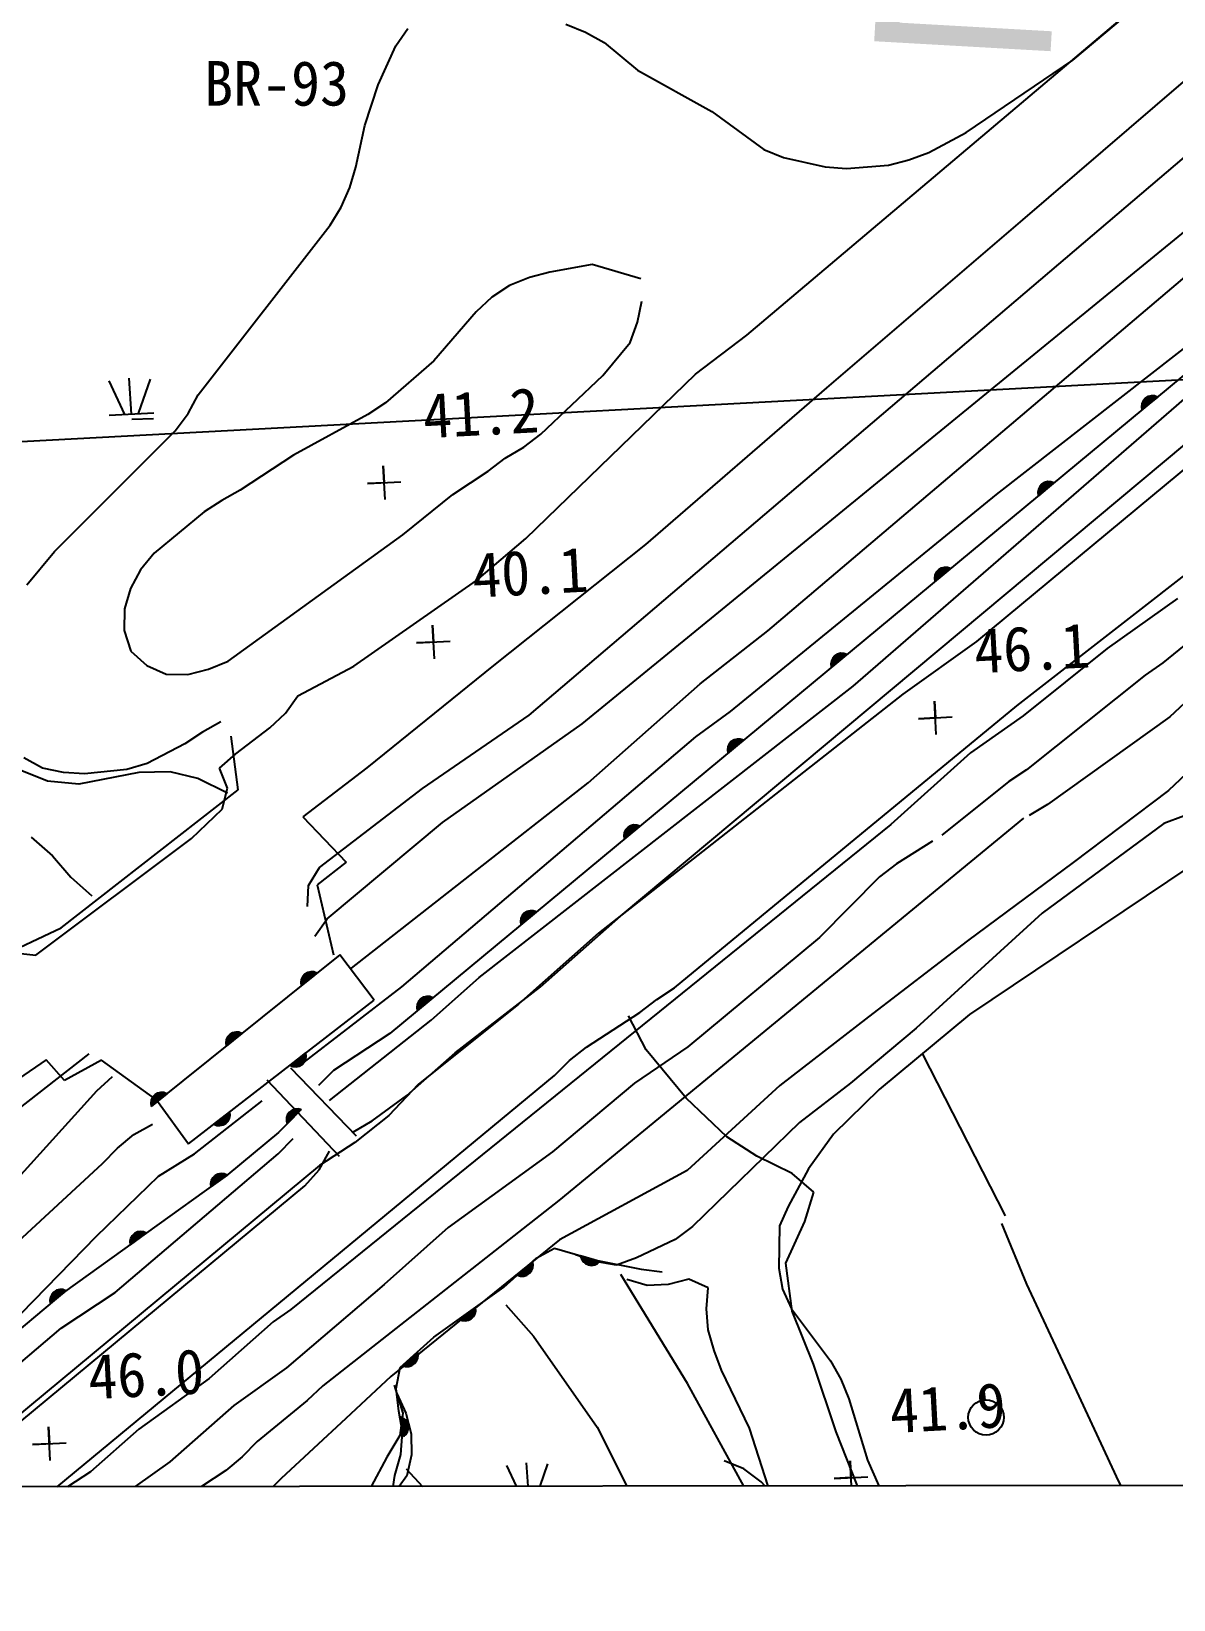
# Model space of a CAD drawing. Header units: millimetres. Extents: x 3302 to 4098, y 1103 to 1810.
# Drawn here: x 3460.1 to 3511.1, y 1391.3 to 1461.3 of the extents above; entities that cross this region are included whole.
import ezdxf
from ezdxf.xclip import XClip

# ---------------------------------------------------------------- set-up
doc = ezdxf.new("R2010")
doc.units = ezdxf.units.MM
doc.header["$LTSCALE"] = 10
doc.header["$MEASUREMENT"] = 0
doc.header["$XCLIPFRAME"] = 2
doc.layers.add('TX-PAPR', color=2, linetype='Continuous', plot=False)
doc.layers.add('TZ-BASE', color=253, linetype='Continuous')
doc.styles.add('GHS', font='GulimChe.ttf')
doc.styles.add('GUL', font='GulimChe.ttf')

# ---------------------------------------------------------------- blocks, each defined once
blk = doc.blocks.new('JD-FHF78DGH')
at = {"layer": 'TZ-BASE'}
for p, q in [((699.468, 4.959), (0.03, -32.211)), ((96.514, -40.496, 40.993), (146.007, 1.662, 40.993)), ((106.225, -23.532, 41.993), (134.748, 0.567, 41.993)), ((120.772, -11.252, 39.993), (124.424, -8.183, 39.993)), ((98.161, -9.651, 39.993), (99.031, -10.01, 39.993)), ((90.567, -10.619, 39.993), (91.112, -9.845, 39.993)), ((99.031, -10.01, 39.993), (99.869, -10.462, 39.993)), ((99.869, -10.462, 39.993), (101.351, -11.708, 39.993)), ((127.736, -10.461, 40.937), (118.523, -18.385, 40.937)), ((89.786, -12.359, 39.993), (90.567, -10.619, 39.993)), ((142.213, -11.644, 45.993), (90.295, -54.701, 45.993)), ((101.351, -11.708, 39.993), (104.67, -13.549, 39.993)), ((116.021, -14.491, 39.993), (120.772, -11.252, 39.993)), ((147.159, -11.728, 40.993), (116.484, -37.2, 40.993)), ((89.192, -14.165, 39.993), (89.786, -12.359, 39.993)), ((104.67, -13.549, 39.993), (106.99, -15.247, 39.993)), ((88.785, -16.037, 39.993), (89.192, -14.165, 39.993)), ((98.888, -40.88, 41.993), (131.525, -14.189, 41.993)), ((107.161, -36.73, 42.993), (133.43, -14.44, 42.993)), ((114.346, -15.371, 39.993), (116.021, -14.491, 39.993)), ((106.99, -15.247, 39.993), (107.861, -15.607, 39.993)), ((113.464, -15.701, 39.993), (114.346, -15.371, 39.993)), ((88.519, -16.941, 39.993), (88.785, -16.037, 39.993)), ((107.861, -15.607, 39.993), (109.733, -16.014, 39.993)), ((109.733, -16.014, 39.993), (110.671, -16.092, 39.993)), ((110.671, -16.092, 39.993), (112.552, -15.936, 39.993)), ((112.552, -15.936, 39.993), (113.464, -15.701, 39.993)), ((88.129, -17.811, 39.993), (88.519, -16.941, 39.993)), ((87.646, -18.617, 39.993), (88.129, -17.811, 39.993)), ((81.757, -26.189, 39.993), (87.646, -18.617, 39.993)), ((118.523, -18.385, 40.937), (109.786, -25.878, 40.937)), ((110.971, -39.205, 44.993), (134.739, -18.564, 44.993)), ((96.53, -20.958, 40.993), (95.647, -21.319, 40.993)), ((97.442, -20.723, 40.993), (96.53, -20.958, 40.993)), ((99.327, -20.379, 40.993), (97.442, -20.723, 40.993)), ((101.508, -21.01, 40.993), (99.327, -20.379, 40.993)), ((117.377, -30.64, 43.993), (130.227, -20.617, 43.993)), ((95.647, -21.319, 40.993), (94.856, -21.838, 40.993)), ((94.856, -21.838, 40.993), (94.156, -22.484, 40.993)), ((101.35, -22.949, 40.993), (101.553, -22.013, 40.993)), ((94.156, -22.484, 40.993), (92.272, -24.675, 40.993)), ((101.022, -23.852, 40.993), (101.35, -22.949, 40.993)), ((103.941, -25.278, 41.993), (106.225, -23.532, 41.993)), ((99.807, -25.334, 40.993), (101.022, -23.852, 40.993)), ((100.591, -49.457, 45.993), (130.665, -24.319, 45.993)), ((92.272, -24.675, 40.993), (90.111, -26.549, 40.993)), ((77.771, -25.564, 40.771), (78.462, -27.068, 40.771)), ((78.778, -27.051, 40.771), (78.67, -25.449, 40.771)), ((79.094, -27.034, 40.771), (79.623, -25.489, 40.771)), ((96.365, -32.603, 41.993), (103.941, -25.278, 41.993)), ((97.039, -27.949, 40.993), (99.807, -25.334, 40.993)), ((109.786, -25.878, 40.937), (101.715, -32.881, 40.937)), ((81.305, -27.027, 39.993), (81.757, -26.189, 39.993)), ((90.111, -26.549, 40.993), (89.32, -27.068, 40.993)), ((123.853, -26.596, 45.993), (124.151, -26.624, 45.993)), ((123.889, -26.503, 45.993), (123.856, -26.861, 45.993)), ((124.55, -26.293, 45.993), (123.857, -26.867, 45.993)), ((123.879, -26.523, 45.993), (124.233, -26.556, 45.993)), ((123.92, -26.451, 45.993), (124.314, -26.488, 45.993)), ((123.976, -26.383, 45.993), (123.937, -26.801, 45.993)), ((123.977, -26.381, 45.993), (124.396, -26.42, 45.993)), ((124.057, -26.316, 45.993), (124.018, -26.734, 45.993)), ((124.06, -26.314, 45.993), (124.478, -26.353, 45.993)), ((124.136, -26.274, 45.993), (124.1, -26.666, 45.993)), ((124.214, -26.249, 45.993), (124.182, -26.598, 45.993)), ((124.203, -26.252, 45.993), (124.529, -26.282, 45.993)), ((124.291, -26.238, 45.993), (124.263, -26.531, 45.993)), ((124.366, -26.239, 45.993), (124.345, -26.463, 45.993)), ((124.44, -26.251, 45.993), (124.426, -26.395, 45.993)), ((124.513, -26.275, 45.993), (124.508, -26.327, 45.993)), ((77.785, -27.104, 40.771), (79.771, -26.998, 40.771)), ((78.79, -27.277, 40.771), (79.761, -27.248, 40.771)), ((80.728, -27.8, 39.993), (81.305, -27.027, 39.993)), ((89.32, -27.068, 40.993), (86.001, -28.89, 40.993)), ((123.836, -26.745, 45.993), (123.988, -26.759, 45.993)), ((123.839, -26.67, 45.993), (124.069, -26.691, 45.993)), ((123.846, -26.821, 45.993), (123.906, -26.827, 45.993)), ((75.346, -33.189, 39.993), (80.728, -27.8, 39.993)), ((96.277, -28.531, 40.993), (97.039, -27.949, 40.993)), ((95.455, -29.018, 40.993), (96.277, -28.531, 40.993)), ((86.001, -28.89, 40.993), (83.627, -30.447, 40.993)), ((90.091, -30.866, 41.188), (90.011, -29.368, 41.188)), ((90.011, -29.368, 41.188), (90.051, -30.117, 41.188)), ((94.694, -29.6, 40.993), (95.455, -29.018, 40.993)), ((89.302, -30.157, 41.188), (90.8, -30.077, 41.188)), ((93.111, -30.638, 40.993), (94.694, -29.6, 40.993)), ((119.596, -30.079, 45.993), (119.563, -30.428, 45.993)), ((119.585, -30.082, 45.993), (119.911, -30.112, 45.993)), ((119.672, -30.068, 45.993), (119.645, -30.361, 45.993)), ((119.747, -30.069, 45.993), (119.726, -30.293, 45.993)), ((119.821, -30.081, 45.993), (119.808, -30.225, 45.993)), ((83.627, -30.447, 40.993), (82.805, -30.903, 40.993)), ((90.051, -30.117, 41.188), (89.302, -30.157, 41.188)), ((90.889, -32.448, 40.993), (93.111, -30.638, 40.993)), ((105.504, -40.334, 43.993), (117.377, -30.64, 43.993)), ((119.218, -30.575, 45.993), (119.369, -30.589, 45.993)), ((119.221, -30.5, 45.993), (119.451, -30.521, 45.993)), ((119.227, -30.651, 45.993), (119.288, -30.657, 45.993)), ((119.235, -30.426, 45.993), (119.533, -30.454, 45.993)), ((119.271, -30.333, 45.993), (119.237, -30.692, 45.993)), ((119.932, -30.123, 45.993), (119.239, -30.697, 45.993)), ((119.261, -30.353, 45.993), (119.614, -30.386, 45.993)), ((119.301, -30.281, 45.993), (119.696, -30.318, 45.993)), ((119.357, -30.213, 45.993), (119.318, -30.632, 45.993)), ((119.358, -30.211, 45.993), (119.778, -30.251, 45.993)), ((119.439, -30.146, 45.993), (119.4, -30.564, 45.993)), ((119.442, -30.144, 45.993), (119.859, -30.183, 45.993)), ((119.518, -30.104, 45.993), (119.481, -30.496, 45.993)), ((119.895, -30.105, 45.993), (119.89, -30.158, 45.993)), ((82.013, -31.422, 40.993), (79.791, -33.264, 40.993)), ((82.805, -30.903, 40.993), (82.013, -31.422, 40.993)), ((118.283, -40.079, 45.993), (128.848, -31.834, 45.993)), ((83.091, -38.078, 40.993), (90.889, -32.448, 40.993)), ((94.173, -34.476, 41.993), (96.365, -32.603, 41.993)), ((101.715, -32.881, 40.937), (94.924, -38.277, 40.937)), ((74.1, -34.671, 39.993), (75.346, -33.189, 39.993)), ((79.791, -33.264, 40.993), (79.183, -34.005, 40.993)), ((130.765, -33.276, 44.993), (124.797, -38.154, 44.993)), ((79.183, -34.005, 40.993), (78.731, -34.843, 40.993)), ((114.616, -34.256, 45.993), (114.914, -34.284, 45.993)), ((114.652, -34.163, 45.993), (114.619, -34.522, 45.993)), ((115.313, -33.953, 45.993), (114.62, -34.527, 45.993)), ((114.643, -34.183, 45.993), (114.996, -34.216, 45.993)), ((114.683, -34.111, 45.993), (115.077, -34.148, 45.993)), ((114.739, -34.043, 45.993), (114.7, -34.462, 45.993)), ((114.74, -34.042, 45.993), (115.159, -34.081, 45.993)), ((114.82, -33.976, 45.993), (114.781, -34.394, 45.993)), ((114.823, -33.974, 45.993), (115.241, -34.013, 45.993)), ((114.9, -33.934, 45.993), (114.863, -34.326, 45.993)), ((114.977, -33.909, 45.993), (114.945, -34.259, 45.993)), ((114.966, -33.912, 45.993), (115.292, -33.942, 45.993)), ((115.054, -33.898, 45.993), (115.026, -34.191, 45.993)), ((115.129, -33.899, 45.993), (115.108, -34.123, 45.993)), ((115.203, -33.911, 45.993), (115.19, -34.055, 45.993)), ((115.276, -33.935, 45.993), (115.271, -33.988, 45.993)), ((78.731, -34.843, 40.993), (78.465, -35.746, 40.993)), ((88.692, -38.298, 41.993), (94.173, -34.476, 41.993)), ((114.599, -34.405, 45.993), (114.751, -34.419, 45.993)), ((114.602, -34.33, 45.993), (114.833, -34.351, 45.993)), ((114.609, -34.481, 45.993), (114.669, -34.487, 45.993)), ((125.44, -35.284, 45.993), (122.302, -37.517, 45.993)), ((78.465, -35.746, 40.993), (78.449, -36.716, 40.993)), ((78.449, -36.716, 40.993), (78.747, -37.63, 40.993)), ((92.288, -37.979, 40.045), (92.209, -36.482, 40.045)), ((92.209, -36.482, 40.045), (92.248, -37.23, 40.045)), ((104.147, -39.09, 42.993), (107.161, -36.73, 42.993)), ((78.747, -37.63, 40.993), (79.456, -38.268, 40.993)), ((91.499, -37.27, 40.045), (92.997, -37.191, 40.045)), ((92.248, -37.23, 40.045), (91.499, -37.27, 40.045)), ((110.695, -37.783, 45.993), (110.002, -38.357, 45.993)), ((110.281, -37.764, 45.993), (110.245, -38.156, 45.993)), ((110.359, -37.739, 45.993), (110.326, -38.089, 45.993)), ((110.348, -37.742, 45.993), (110.674, -37.772, 45.993)), ((110.435, -37.728, 45.993), (110.408, -38.021, 45.993)), ((110.51, -37.729, 45.993), (110.489, -37.953, 45.993)), ((110.585, -37.741, 45.993), (110.571, -37.886, 45.993)), ((110.658, -37.765, 45.993), (110.653, -37.818, 45.993)), ((116.484, -37.2, 40.993), (113.188, -39.555, 40.993)), ((122.302, -37.517, 45.993), (118.557, -40.522, 45.993)), ((128.568, -37.309, 43.993), (125.1, -40.57, 43.993)), ((79.456, -38.268, 40.993), (80.326, -38.658, 40.993)), ((81.296, -38.674, 40.993), (82.208, -38.439, 40.993)), ((82.208, -38.439, 40.993), (83.091, -38.078, 40.993)), ((86.196, -39.634, 41.993), (88.692, -38.298, 41.993)), ((94.924, -38.277, 40.937), (89.273, -42.848, 40.937)), ((109.981, -38.235, 45.993), (110.132, -38.249, 45.993)), ((109.984, -38.16, 45.993), (110.214, -38.182, 45.993)), ((109.99, -38.311, 45.993), (110.051, -38.317, 45.993)), ((109.998, -38.086, 45.993), (110.296, -38.114, 45.993)), ((110.034, -37.993, 45.993), (110, -38.352, 45.993)), ((110.024, -38.013, 45.993), (110.377, -38.046, 45.993)), ((110.064, -37.942, 45.993), (110.459, -37.978, 45.993)), ((110.12, -37.873, 45.993), (110.081, -38.292, 45.993)), ((110.122, -37.872, 45.993), (110.541, -37.911, 45.993)), ((110.202, -37.806, 45.993), (110.163, -38.224, 45.993)), ((110.205, -37.804, 45.993), (110.622, -37.843, 45.993)), ((124.797, -38.154, 44.993), (124.005, -38.704, 44.993)), ((80.326, -38.658, 40.993), (81.296, -38.674, 40.993)), ((99.156, -43.515, 42.993), (104.147, -39.09, 42.993)), ((124.005, -38.704, 44.993), (118.704, -42.936, 44.993)), ((85.651, -40.407, 41.993), (86.196, -39.634, 41.993)), ((94.282, -52.2, 44.993), (110.971, -39.205, 44.993)), ((113.188, -39.555, 40.993), (99.607, -50.223, 40.993)), ((114.682, -41.362, 46.071), (114.602, -39.864, 46.071)), ((114.602, -39.864, 46.071), (114.642, -40.613, 46.071)), ((129.404, -39.734, 43.003), (125.045, -43.857, 43.003)), ((84.951, -41.053, 41.993), (85.651, -40.407, 41.993)), ((91.763, -43.766, 40.993), (96.514, -40.496, 40.993)), ((103.01, -52.66, 45.993), (118.283, -40.079, 45.993)), ((103.95, -41.466, 43.993), (105.504, -40.334, 43.993)), ((113.893, -40.653, 46.071), (115.391, -40.573, 46.071)), ((118.557, -40.522, 45.993), (116.212, -42.174, 45.993)), ((125.1, -40.57, 43.993), (119.649, -44.486, 43.993)), ((81.942, -41.253, 39.993), (81.15, -41.772, 39.993)), ((82.764, -40.797, 39.993), (81.942, -41.253, 39.993)), ((83.429, -42.217, 41.993), (84.951, -41.053, 41.993)), ((92.645, -45.284, 41.993), (98.888, -40.88, 41.993)), ((114.642, -40.613, 46.071), (113.893, -40.653, 46.071)), ((81.15, -41.772, 39.993), (79.476, -42.652, 39.993)), ((83.539, -43.832, 39.997), (83.224, -41.433, 39.997)), ((90.831, -52.612, 43.993), (103.95, -41.466, 43.993)), ((105.365, -41.99, 45.993), (105.596, -42.012, 45.993)), ((105.379, -41.916, 45.993), (105.677, -41.944, 45.993)), ((105.415, -41.823, 45.993), (105.382, -42.182, 45.993)), ((106.076, -41.613, 45.993), (105.384, -42.188, 45.993)), ((105.406, -41.843, 45.993), (105.759, -41.876, 45.993)), ((105.446, -41.772, 45.993), (105.841, -41.809, 45.993)), ((105.502, -41.703, 45.993), (105.463, -42.122, 45.993)), ((105.503, -41.702, 45.993), (105.922, -41.741, 45.993)), ((105.583, -41.636, 45.993), (105.544, -42.054, 45.993)), ((105.587, -41.634, 45.993), (106.004, -41.673, 45.993)), ((105.663, -41.594, 45.993), (105.626, -41.986, 45.993)), ((105.74, -41.57, 45.993), (105.708, -41.919, 45.993)), ((105.729, -41.572, 45.993), (106.055, -41.603, 45.993)), ((105.817, -41.558, 45.993), (105.789, -41.851, 45.993)), ((105.892, -41.559, 45.993), (105.871, -41.783, 45.993)), ((105.966, -41.571, 45.993), (105.953, -41.716, 45.993)), ((106.039, -41.596, 45.993), (106.034, -41.648, 45.993)), ((75.022, -43.435, 39.993), (72.719, -42.513, 39.993)), ((74.807, -42.855, 39.993), (73.97, -42.402, 39.993)), ((79.476, -42.652, 39.993), (78.564, -42.918, 39.993)), ((82.698, -42.862, 41.993), (83.429, -42.217, 41.993)), ((105.363, -42.065, 45.993), (105.514, -42.079, 45.993)), ((105.372, -42.141, 45.993), (105.432, -42.147, 45.993)), ((116.212, -42.174, 45.993), (112.652, -45.37, 45.993)), ((75.743, -43.058, 39.993), (74.807, -42.855, 39.993)), ((76.682, -43.106, 39.993), (75.743, -43.058, 39.993)), ((79.106, -43.049, 39.993), (76.423, -43.568, 39.993)), ((78.564, -42.918, 39.993), (76.682, -43.106, 39.993)), ((80.507, -43.017, 39.993), (79.106, -43.049, 39.993)), ((81.742, -43.313, 39.993), (80.507, -43.017, 39.993)), ((83.057, -43.981, 39.993), (81.742, -43.313, 39.993)), ((83.059, -43.745, 41.993), (82.698, -42.862, 41.993)), ((89.273, -42.848, 40.937), (86.419, -45.023, 40.937)), ((118.704, -42.936, 44.993), (117.913, -43.455, 44.993)), ((76.423, -43.568, 39.993), (75.022, -43.435, 39.993)), ((75.645, -49.979, 39.997), (83.539, -43.832, 39.997)), ((82.824, -44.681, 41.993), (83.059, -43.745, 41.993)), ((87.163, -47.29, 40.993), (91.763, -43.766, 40.993)), ((88.591, -51.791, 42.993), (99.156, -43.515, 42.993)), ((117.913, -43.455, 44.993), (114.929, -45.847, 44.993)), ((125.045, -43.857, 43.003), (120.795, -47.073, 43.003)), ((81.455, -46.004, 41.993), (82.824, -44.681, 41.993)), ((119.649, -44.486, 43.993), (118.827, -44.973, 43.993)), ((112.652, -45.37, 45.993), (85.892, -67.026, 45.993)), ((86.419, -45.023, 40.937), (88.357, -47.059, 40.937)), ((87.5, -49.581, 41.993), (92.645, -45.284, 41.993)), ((118.574, -45.094, 43.993), (97.841, -62.154, 43.993)), ((101.458, -45.443, 45.993), (100.765, -46.018, 45.993)), ((100.965, -45.466, 45.993), (100.926, -45.884, 45.993)), ((100.968, -45.464, 45.993), (101.385, -45.503, 45.993)), ((101.044, -45.425, 45.993), (101.008, -45.817, 45.993)), ((101.122, -45.4, 45.993), (101.089, -45.749, 45.993)), ((101.111, -45.402, 45.993), (101.437, -45.433, 45.993)), ((101.198, -45.388, 45.993), (101.171, -45.681, 45.993)), ((101.273, -45.389, 45.993), (101.253, -45.613, 45.993)), ((101.348, -45.401, 45.993), (101.334, -45.546, 45.993)), ((101.421, -45.426, 45.993), (101.416, -45.478, 45.993)), ((124.833, -45.325, 42.001), (119.411, -49.335, 42.001)), ((125.715, -44.995, 42.001), (124.833, -45.325, 42.001)), ((74.305, -45.945, 39.993), (75.248, -46.776, 39.993)), ((74.51, -51.21, 41.993), (81.455, -46.004, 41.993)), ((100.744, -45.895, 45.993), (100.896, -45.91, 45.993)), ((100.747, -45.82, 45.993), (100.977, -45.842, 45.993)), ((100.753, -45.972, 45.993), (100.814, -45.977, 45.993)), ((100.761, -45.746, 45.993), (101.059, -45.774, 45.993)), ((100.797, -45.653, 45.993), (100.763, -46.012, 45.993)), ((100.787, -45.673, 45.993), (101.14, -45.706, 45.993)), ((100.827, -45.602, 45.993), (101.222, -45.639, 45.993)), ((100.883, -45.533, 45.993), (100.844, -45.952, 45.993)), ((100.885, -45.532, 45.993), (101.304, -45.571, 45.993)), ((114.518, -46.122, 44.993), (112.904, -47.128, 44.993)), ((75.248, -46.776, 39.993), (76.066, -47.729, 39.993)), ((86.68, -48.096, 40.993), (87.163, -47.29, 40.993)), ((88.357, -47.059, 40.937), (87.056, -48.071, 40.937)), ((112.904, -47.128, 44.993), (112.143, -47.71, 44.993)), ((120.795, -47.073, 43.003), (116.071, -50.563, 43.003)), ((125.99, -47.254, 44.993), (116.172, -53.852, 44.993)), ((76.066, -47.729, 39.993), (77.009, -48.559, 39.993)), ((86.633, -49.034, 40.993), (86.68, -48.096, 40.993)), ((87.056, -48.071, 40.937), (87.787, -51.183, 40.937)), ((112.143, -47.71, 44.993), (109.467, -50.42, 44.993)), ((86.955, -50.355, 41.993), (87.5, -49.581, 41.993)), ((96.128, -49.65, 45.993), (96.359, -49.672, 45.993)), ((96.142, -49.576, 45.993), (96.44, -49.604, 45.993)), ((96.178, -49.483, 45.993), (96.145, -49.842, 45.993)), ((96.839, -49.273, 45.993), (96.147, -49.848, 45.993)), ((96.169, -49.504, 45.993), (96.522, -49.537, 45.993)), ((96.209, -49.432, 45.993), (96.604, -49.469, 45.993)), ((96.265, -49.363, 45.993), (96.226, -49.782, 45.993)), ((96.266, -49.362, 45.993), (96.685, -49.401, 45.993)), ((96.346, -49.296, 45.993), (96.307, -49.714, 45.993)), ((96.35, -49.294, 45.993), (96.767, -49.333, 45.993)), ((96.426, -49.255, 45.993), (96.389, -49.647, 45.993)), ((96.503, -49.23, 45.993), (96.471, -49.579, 45.993)), ((96.492, -49.232, 45.993), (96.818, -49.263, 45.993)), ((96.58, -49.219, 45.993), (96.552, -49.511, 45.993)), ((96.655, -49.219, 45.993), (96.634, -49.444, 45.993)), ((96.729, -49.232, 45.993), (96.716, -49.376, 45.993)), ((96.802, -49.256, 45.993), (96.797, -49.308, 45.993)), ((97.031, -52.622, 45.993), (100.591, -49.457, 45.993)), ((119.411, -49.335, 42.001), (113.782, -54.47, 42.001)), ((72.701, -51.365, 39.997), (75.645, -49.979, 39.997)), ((99.607, -50.223, 40.993), (96.047, -53.388, 40.993)), ((96.126, -49.726, 45.993), (96.277, -49.74, 45.993)), ((96.135, -49.802, 45.993), (96.195, -49.807, 45.993)), ((109.467, -50.42, 44.993), (103.592, -55.3, 44.993)), ((116.071, -50.563, 43.003), (111.662, -53.964, 43.003)), ((73.573, -51.1, 41.993), (74.51, -51.21, 41.993)), ((88.068, -51.188, 47.136), (79.943, -57.72, 47.136)), ((89.6, -53.217, 47.136), (88.068, -51.188, 47.136)), ((86.331, -52.446, 47.136), (86.482, -52.463, 47.136)), ((86.335, -52.371, 47.136), (86.565, -52.396, 47.136)), ((86.387, -52.205, 47.136), (86.348, -52.563, 47.136)), ((87.051, -52.005, 47.136), (86.35, -52.569, 47.136)), ((86.35, -52.298, 47.136), (86.647, -52.33, 47.136)), ((86.377, -52.225, 47.136), (86.73, -52.263, 47.136)), ((86.418, -52.154, 47.136), (86.813, -52.197, 47.136)), ((86.476, -52.086, 47.136), (86.43, -52.505, 47.136)), ((86.477, -52.085, 47.136), (86.895, -52.131, 47.136)), ((86.558, -52.021, 47.136), (86.513, -52.438, 47.136)), ((86.561, -52.019, 47.136), (86.978, -52.064, 47.136)), ((86.638, -51.98, 47.136), (86.596, -52.372, 47.136)), ((86.716, -51.957, 47.136), (86.678, -52.305, 47.136)), ((86.705, -51.959, 47.136), (87.03, -51.994, 47.136)), ((86.793, -51.946, 47.136), (86.761, -52.239, 47.136)), ((86.868, -51.948, 47.136), (86.844, -52.172, 47.136)), ((86.942, -51.962, 47.136), (86.926, -52.106, 47.136)), ((87.015, -51.987, 47.136), (87.009, -52.039, 47.136)), ((92.152, -54.106, 44.993), (94.282, -52.2, 44.993)), ((86.294, -56.136, 43.993), (90.831, -52.612, 43.993)), ((86.339, -52.523, 47.136), (86.399, -52.529, 47.136)), ((92.221, -53.103, 45.993), (91.528, -53.678, 45.993)), ((91.646, -53.193, 45.993), (91.607, -53.612, 45.993)), ((91.648, -53.192, 45.993), (92.067, -53.231, 45.993)), ((91.728, -53.127, 45.993), (91.689, -53.545, 45.993)), ((91.731, -53.125, 45.993), (92.148, -53.164, 45.993)), ((91.807, -53.085, 45.993), (91.771, -53.477, 45.993)), ((91.885, -53.06, 45.993), (91.852, -53.409, 45.993)), ((91.874, -53.063, 45.993), (92.2, -53.093, 45.993)), ((91.961, -53.049, 45.993), (91.934, -53.341, 45.993)), ((92.037, -53.049, 45.993), (92.016, -53.274, 45.993)), ((92.111, -53.062, 45.993), (92.097, -53.206, 45.993)), ((92.184, -53.086, 45.993), (92.179, -53.138, 45.993)), ((93.224, -55.564, 45.993), (97.031, -52.622, 45.993)), ((101.458, -53.761, 45.993), (102.219, -53.179, 45.993)), ((102.219, -53.179, 45.993), (103.01, -52.66, 45.993)), ((81.32, -59.622, 47.136), (89.6, -53.217, 47.136)), ((91.507, -53.556, 45.993), (91.659, -53.57, 45.993)), ((91.51, -53.481, 45.993), (91.74, -53.502, 45.993)), ((91.516, -53.632, 45.993), (91.577, -53.637, 45.993)), ((91.524, -53.407, 45.993), (91.822, -53.434, 45.993)), ((91.56, -53.314, 45.993), (91.526, -53.672, 45.993)), ((91.55, -53.334, 45.993), (91.904, -53.367, 45.993)), ((96.047, -53.388, 40.993), (91.572, -56.976, 40.993)), ((91.59, -53.262, 45.993), (91.985, -53.299, 45.993)), ((99.083, -55.318, 45.993), (101.458, -53.761, 45.993)), ((116.172, -53.852, 44.993), (112.14, -57.197, 44.993)), ((87.615, -57.693, 44.993), (92.152, -54.106, 44.993)), ((101.743, -55.426, 43.77), (100.954, -53.909, 43.77)), ((111.662, -53.964, 43.003), (107.696, -57.029, 43.003)), ((113.782, -54.47, 42.001), (110.86, -56.925, 42.001)), ((82.982, -55.139, 47.136), (83.133, -55.156, 47.136)), ((82.985, -55.064, 47.136), (83.216, -55.089, 47.136)), ((82.99, -55.215, 47.136), (83.05, -55.222, 47.136)), ((83.038, -54.898, 47.136), (82.999, -55.256, 47.136)), ((83.702, -54.698, 47.136), (83.001, -55.262, 47.136)), ((83.001, -54.99, 47.136), (83.298, -55.023, 47.136)), ((83.028, -54.918, 47.136), (83.381, -54.956, 47.136)), ((83.069, -54.847, 47.136), (83.464, -54.89, 47.136)), ((83.126, -54.779, 47.136), (83.081, -55.197, 47.136)), ((83.128, -54.778, 47.136), (83.546, -54.823, 47.136)), ((83.209, -54.713, 47.136), (83.164, -55.131, 47.136)), ((83.212, -54.711, 47.136), (83.629, -54.757, 47.136)), ((83.289, -54.673, 47.136), (83.246, -55.064, 47.136)), ((83.367, -54.649, 47.136), (83.329, -54.998, 47.136)), ((83.356, -54.652, 47.136), (83.681, -54.687, 47.136)), ((83.443, -54.639, 47.136), (83.412, -54.931, 47.136)), ((83.519, -54.641, 47.136), (83.494, -54.865, 47.136)), ((83.593, -54.654, 47.136), (83.577, -54.798, 47.136)), ((83.665, -54.68, 47.136), (83.66, -54.732, 47.136)), ((90.295, -54.701, 45.993), (87.794, -56.349, 45.993)), ((70.573, -60.526, 40.989), (76.888, -55.609, 40.989)), ((74.964, -55.883, 42.236), (72.556, -57.533, 42.236)), ((75.794, -56.805, 42.236), (74.964, -55.883, 42.236)), ((77.437, -55.893, 42.236), (75.794, -56.805, 42.236)), ((79.85, -57.625, 42.236), (77.437, -55.893, 42.236)), ((85.845, -56.122, 47.136), (86.557, -55.571, 47.136)), ((86.421, -56.053, 47.136), (86.003, -55.999, 47.136)), ((86.027, -56.182, 47.136), (86.056, -55.959, 47.136)), ((86.48, -55.985, 47.136), (86.087, -55.935, 47.136)), ((86.102, -56.186, 47.136), (86.14, -55.894, 47.136)), ((86.523, -55.915, 47.136), (86.171, -55.87, 47.136)), ((86.179, -56.177, 47.136), (86.223, -55.829, 47.136)), ((86.552, -55.843, 47.136), (86.255, -55.805, 47.136)), ((86.257, -56.155, 47.136), (86.307, -55.764, 47.136)), ((86.338, -56.116, 47.136), (86.391, -55.699, 47.136)), ((86.568, -55.769, 47.136), (86.339, -55.74, 47.136)), ((86.422, -56.052, 47.136), (86.475, -55.634, 47.136)), ((86.573, -55.694, 47.136), (86.422, -55.675, 47.136)), ((86.567, -55.618, 47.136), (86.506, -55.61, 47.136)), ((86.512, -55.934, 47.136), (86.558, -55.577, 47.136)), ((91.063, -57.469, 45.993), (93.224, -55.564, 45.993)), ((97.653, -56.578, 45.993), (98.322, -55.9, 45.993)), ((98.322, -55.9, 45.993), (99.083, -55.318, 45.993)), ((103.592, -55.3, 44.993), (101.217, -56.92, 44.993)), ((103.522, -57.585, 43.77), (101.743, -55.426, 43.77)), ((117.775, -62.834, 44.381), (114.074, -55.593, 44.381)), ((74.314, -75.88, 45.993), (97.653, -56.578, 45.993)), ((77.226, -57.267, 42.001), (77.926, -56.622, 42.001)), ((86.19, -56.175, 47.136), (85.865, -56.133, 47.136)), ((85.881, -56.141, 47.136), (85.888, -56.089, 47.136)), ((88.809, -59.278, 46.118), (85.885, -56.255, 46.118)), ((86.335, -56.117, 47.136), (85.919, -56.064, 47.136)), ((85.953, -56.167, 47.136), (85.972, -56.024, 47.136)), ((87.794, -56.349, 45.993), (87.125, -57.027, 45.993)), ((72.728, -62.233, 42.001), (77.226, -57.267, 42.001)), ((80.353, -57.39, 47.136), (79.651, -57.954, 47.136)), ((79.94, -57.366, 47.136), (79.897, -57.757, 47.136)), ((80.018, -57.342, 47.136), (79.98, -57.69, 47.136)), ((80.007, -57.344, 47.136), (80.332, -57.38, 47.136)), ((80.094, -57.332, 47.136), (80.062, -57.624, 47.136)), ((80.169, -57.334, 47.136), (80.145, -57.558, 47.136)), ((80.243, -57.347, 47.136), (80.228, -57.491, 47.136)), ((80.316, -57.372, 47.136), (80.31, -57.425, 47.136)), ((84.812, -56.769, 46.118), (88.042, -60.173, 46.118)), ((91.572, -56.976, 40.993), (90.265, -58.364, 40.993)), ((101.217, -56.92, 44.993), (97.564, -59.989, 44.993)), ((107.696, -57.029, 43.003), (103.562, -60.81, 43.003)), ((110.86, -56.925, 42.001), (108.577, -58.672, 42.001)), ((112.14, -57.197, 44.993), (110.102, -59.198, 44.993)), ((79.632, -57.832, 47.136), (79.784, -57.848, 47.136)), ((79.636, -57.757, 47.136), (79.866, -57.782, 47.136)), ((79.64, -57.908, 47.136), (79.701, -57.915, 47.136)), ((79.689, -57.59, 47.136), (79.65, -57.949, 47.136)), ((79.651, -57.683, 47.136), (79.949, -57.715, 47.136)), ((79.679, -57.61, 47.136), (80.032, -57.649, 47.136)), ((79.72, -57.539, 47.136), (80.114, -57.582, 47.136)), ((79.777, -57.472, 47.136), (79.732, -57.89, 47.136)), ((79.778, -57.47, 47.136), (80.197, -57.516, 47.136)), ((79.86, -57.406, 47.136), (79.814, -57.823, 47.136)), ((79.863, -57.404, 47.136), (80.28, -57.449, 47.136)), ((79.943, -57.72, 47.136), (81.32, -59.622, 47.136)), ((81.594, -60.065, 43.993), (84.608, -57.705, 43.993)), ((86.353, -58.098, 45.993), (85.72, -58.738, 45.993)), ((86.004, -58.091, 45.993), (86.331, -58.089, 45.993)), ((86.015, -58.087, 45.993), (86.016, -58.438, 45.993)), ((86.089, -58.069, 45.993), (86.091, -58.363, 45.993)), ((86.164, -58.062, 45.993), (86.166, -58.287, 45.993)), ((86.239, -58.067, 45.993), (86.24, -58.212, 45.993)), ((86.315, -58.084, 45.993), (86.315, -58.137, 45.993)), ((89.509, -58.601, 45.993), (91.063, -57.469, 45.993)), ((105.341, -59.306, 43.77), (103.522, -57.585, 43.77)), ((78.885, -59.205, 42.993), (79.706, -58.749, 42.993)), ((82.445, -58.751, 47.136), (83.157, -58.201, 47.136)), ((82.791, -58.804, 47.136), (82.466, -58.762, 47.136)), ((82.482, -58.77, 47.136), (82.489, -58.718, 47.136)), ((82.936, -58.747, 47.136), (82.52, -58.694, 47.136)), ((82.554, -58.797, 47.136), (82.573, -58.653, 47.136)), ((83.021, -58.682, 47.136), (82.604, -58.629, 47.136)), ((82.628, -58.812, 47.136), (82.656, -58.588, 47.136)), ((83.081, -58.614, 47.136), (82.688, -58.564, 47.136)), ((82.703, -58.815, 47.136), (82.74, -58.523, 47.136)), ((83.124, -58.544, 47.136), (82.772, -58.499, 47.136)), ((82.78, -58.806, 47.136), (82.824, -58.458, 47.136)), ((83.152, -58.472, 47.136), (82.856, -58.434, 47.136)), ((82.858, -58.784, 47.136), (82.908, -58.393, 47.136)), ((82.939, -58.745, 47.136), (82.992, -58.329, 47.136)), ((83.169, -58.399, 47.136), (82.939, -58.369, 47.136)), ((83.023, -58.681, 47.136), (83.076, -58.264, 47.136)), ((83.174, -58.324, 47.136), (83.023, -58.304, 47.136)), ((83.168, -58.247, 47.136), (83.107, -58.239, 47.136)), ((83.113, -58.564, 47.136), (83.159, -58.206, 47.136)), ((86.037, -58.418, 45.993), (85.336, -59.126, 45.993)), ((85.683, -58.543, 45.993), (85.914, -58.542, 45.993)), ((85.687, -58.618, 45.993), (85.839, -58.617, 45.993)), ((85.689, -58.468, 45.993), (85.989, -58.466, 45.993)), ((85.704, -58.693, 45.993), (85.765, -58.692, 45.993)), ((85.708, -58.393, 45.993), (86.063, -58.391, 45.993)), ((85.716, -58.372, 45.993), (85.718, -58.732, 45.993)), ((85.741, -58.318, 45.993), (86.138, -58.315, 45.993)), ((85.79, -58.244, 45.993), (85.793, -58.664, 45.993)), ((85.792, -58.242, 45.993), (86.212, -58.24, 45.993)), ((85.865, -58.169, 45.993), (85.867, -58.589, 45.993)), ((85.868, -58.167, 45.993), (86.287, -58.165, 45.993)), ((85.94, -58.12, 45.993), (85.942, -58.514, 45.993)), ((88.687, -59.088, 45.993), (89.509, -58.601, 45.993)), ((90.265, -58.364, 40.993), (88.742, -59.559, 40.993)), ((108.577, -58.672, 42.001), (103.802, -63.319, 42.001)), ((78.154, -59.819, 42.993), (78.885, -59.205, 42.993)), ((85.336, -59.126, 45.993), (83.081, -60.998, 45.993)), ((85.32, -60.065, 44.993), (85.989, -59.387, 44.993)), ((106.673, -60.174, 43.77), (105.341, -59.306, 43.77)), ((110.102, -59.198, 44.993), (108.98, -60.745, 44.993)), ((77.485, -60.497, 42.993), (78.154, -59.819, 42.993)), ((78.046, -66.268, 44.993), (85.32, -60.065, 44.993)), ((79.98, -61.071, 43.993), (81.594, -60.065, 43.993)), ((87.155, -60.785, 45.993), (87.608, -59.947, 45.993)), ((88.742, -59.559, 40.993), (87.159, -60.597, 40.993)), ((97.564, -59.989, 44.993), (92.905, -63.355, 44.993)), ((108.256, -60.952, 43.77), (106.673, -60.174, 43.77)), ((70.738, -66.727, 42.993), (77.485, -60.497, 42.993)), ((87.159, -60.597, 40.993), (70.964, -74.039, 40.993)), ((86.517, -61.494, 45.993), (87.155, -60.785, 45.993)), ((103.562, -60.81, 43.003), (97.874, -63.908, 43.003)), ((108.98, -60.745, 44.993), (108.075, -62.421, 44.993)), ((73.276, -72.481, 45.993), (86.517, -61.494, 45.993)), ((83.081, -60.998, 45.993), (75.792, -66.23, 45.993)), ((77.211, -63.749, 43.993), (79.98, -61.071, 43.993)), ((82.299, -61.427, 45.993), (82.45, -61.451, 45.993)), ((82.303, -61.503, 45.993), (82.363, -61.513, 45.993)), ((82.307, -61.352, 45.993), (82.536, -61.39, 45.993)), ((82.369, -61.189, 45.993), (82.311, -61.545, 45.993)), ((83.043, -61.026, 45.993), (82.312, -61.55, 45.993)), ((82.327, -61.279, 45.993), (82.622, -61.328, 45.993)), ((82.358, -61.208, 45.993), (82.708, -61.266, 45.993)), ((82.464, -61.075, 45.993), (82.396, -61.49, 45.993)), ((82.403, -61.14, 45.993), (82.794, -61.204, 45.993)), ((82.465, -61.074, 45.993), (82.88, -61.142, 45.993)), ((82.55, -61.014, 45.993), (82.482, -61.428, 45.993)), ((82.553, -61.012, 45.993), (82.967, -61.08, 45.993)), ((82.632, -60.978, 45.993), (82.568, -61.367, 45.993)), ((82.711, -60.959, 45.993), (82.654, -61.305, 45.993)), ((82.7, -60.961, 45.993), (83.023, -61.014, 45.993)), ((82.788, -60.953, 45.993), (82.74, -61.243, 45.993)), ((82.863, -60.959, 45.993), (82.826, -61.181, 45.993)), ((82.936, -60.976, 45.993), (82.913, -61.119, 45.993)), ((83.007, -61.005, 45.993), (82.999, -61.057, 45.993)), ((109.213, -61.782, 43.77), (108.256, -60.952, 43.77)), ((97.841, -62.154, 43.993), (87.306, -70.431, 43.993)), ((108.815, -63.091, 43.77), (109.213, -61.782, 43.77)), ((108.075, -62.421, 44.993), (107.685, -63.291, 44.993)), ((79.449, -63.605, 45.993), (78.718, -64.13, 45.993)), ((78.869, -63.655, 45.993), (78.801, -64.07, 45.993)), ((78.871, -63.653, 45.993), (79.286, -63.722, 45.993)), ((78.956, -63.594, 45.993), (78.887, -64.008, 45.993)), ((78.959, -63.592, 45.993), (79.372, -63.66, 45.993)), ((79.037, -63.558, 45.993), (78.974, -63.946, 45.993)), ((79.117, -63.538, 45.993), (79.06, -63.884, 45.993)), ((79.106, -63.54, 45.993), (79.428, -63.593, 45.993)), ((79.194, -63.532, 45.993), (79.146, -63.822, 45.993)), ((79.269, -63.538, 45.993), (79.232, -63.761, 45.993)), ((79.342, -63.556, 45.993), (79.318, -63.699, 45.993)), ((79.413, -63.585, 45.993), (79.404, -63.637, 45.993)), ((92.905, -63.355, 44.993), (90.044, -65.906, 44.993)), ((103.802, -63.319, 42.001), (103.04, -63.901, 42.001)), ((107.685, -63.291, 44.993), (107.653, -65.169, 44.993)), ((107.97, -64.955, 43.77), (108.815, -63.091, 43.77)), ((118.725, -65.887, 42.831), (117.612, -63.176, 42.831)), ((70.089, -71.063, 43.014), (77.211, -63.749, 43.014)), ((78.705, -64.006, 45.993), (78.855, -64.031, 45.993)), ((78.709, -64.083, 45.993), (78.769, -64.093, 45.993)), ((78.713, -63.932, 45.993), (78.942, -63.969, 45.993)), ((78.775, -63.769, 45.993), (78.716, -64.124, 45.993)), ((78.732, -63.859, 45.993), (79.028, -63.907, 45.993)), ((78.764, -63.788, 45.993), (79.114, -63.845, 45.993)), ((78.809, -63.719, 45.993), (79.2, -63.784, 45.993)), ((97.874, -63.908, 43.003), (90.35, -70.013, 43.003)), ((96.827, -64.736, 40.993), (97.649, -64.28, 40.993)), ((97.649, -64.28, 40.993), (99.487, -64.812, 40.993)), ((103.04, -63.901, 42.001), (101.305, -64.718, 42.001)), ((95.396, -66.027, 40.993), (96.827, -64.736, 40.993)), ((95.998, -65.484, 40.993), (96.666, -64.881, 40.993)), ((96.412, -65.486, 40.993), (96.432, -65.092, 40.993)), ((96.692, -65.078, 40.993), (96.461, -65.066, 40.993)), ((96.489, -65.441, 40.993), (96.511, -65.021, 40.993)), ((96.692, -65.003, 40.993), (96.54, -64.995, 40.993)), ((96.568, -65.37, 40.993), (96.589, -64.95, 40.993)), ((96.679, -64.927, 40.993), (96.619, -64.924, 40.993)), ((96.649, -65.247, 40.993), (96.668, -64.887, 40.993)), ((99.486, -64.875, 42.001), (98.583, -64.578, 42.001)), ((98.811, -64.617, 40.993), (99.676, -64.867, 40.993)), ((98.972, -64.927, 40.993), (98.814, -64.64, 40.993)), ((98.817, -64.657, 40.993), (98.864, -64.632, 40.993)), ((98.838, -64.731, 40.993), (98.965, -64.661, 40.993)), ((98.87, -64.8, 40.993), (99.067, -64.691, 40.993)), ((99.104, -65.01, 40.993), (98.902, -64.643, 40.993)), ((98.912, -64.862, 40.993), (99.169, -64.72, 40.993)), ((98.964, -64.919, 40.993), (99.271, -64.75, 40.993)), ((99.207, -65.041, 40.993), (99.003, -64.672, 40.993)), ((99.028, -64.969, 40.993), (99.373, -64.779, 40.993)), ((99.297, -65.049, 40.993), (99.105, -64.702, 40.993)), ((99.107, -65.011, 40.993), (99.475, -64.809, 40.993)), ((99.378, -65.042, 40.993), (99.207, -64.731, 40.993)), ((99.208, -65.041, 40.993), (99.577, -64.838, 40.993)), ((99.454, -65.023, 40.993), (99.309, -64.761, 40.993)), ((99.356, -65.045, 40.993), (99.672, -64.871, 40.993)), ((99.523, -64.993, 40.993), (99.411, -64.79, 40.993)), ((100.422, -65.047, 42.001), (99.486, -64.875, 42.001)), ((99.487, -64.812, 40.993), (101.515, -65.222, 40.993)), ((99.586, -64.953, 40.993), (99.513, -64.82, 40.993)), ((99.644, -64.902, 40.993), (99.615, -64.849, 40.993)), ((101.305, -64.718, 42.001), (100.422, -65.047, 42.001)), ((108.247, -67.089, 43.77), (107.97, -64.955, 43.77)), ((96.346, -65.511, 40.993), (96.019, -65.494, 40.993)), ((96.035, -65.5, 40.993), (96.038, -65.448, 40.993)), ((96.486, -65.443, 40.993), (96.068, -65.421, 40.993)), ((96.109, -65.521, 40.993), (96.117, -65.377, 40.993)), ((96.567, -65.372, 40.993), (96.146, -65.35, 40.993)), ((96.184, -65.531, 40.993), (96.196, -65.306, 40.993)), ((96.621, -65.3, 40.993), (96.225, -65.279, 40.993)), ((96.259, -65.528, 40.993), (96.274, -65.235, 40.993)), ((96.658, -65.226, 40.993), (96.304, -65.208, 40.993)), ((96.335, -65.514, 40.993), (96.353, -65.164, 40.993)), ((96.681, -65.152, 40.993), (96.382, -65.137, 40.993)), ((103.59, -70.329, 42.815), (100.603, -65.457, 42.815)), ((101.785, -65.947, 40.993), (100.881, -65.681, 40.993)), ((101.515, -65.222, 40.993), (102.453, -65.332, 40.993)), ((103.637, -65.665, 40.993), (102.725, -65.9, 40.993)), ((104.507, -66.055, 40.993), (103.637, -65.665, 40.993)), ((107.653, -65.169, 44.993), (107.825, -66.111, 44.993)), ((75.792, -66.23, 45.993), (67.535, -73.136, 45.993)), ((75.155, -66.486, 45.993), (75.453, -66.513, 45.993)), ((75.191, -66.393, 45.993), (75.159, -66.752, 45.993)), ((75.851, -66.18, 45.993), (75.161, -66.757, 45.993)), ((75.181, -66.413, 45.993), (75.535, -66.445, 45.993)), ((75.221, -66.341, 45.993), (75.616, -66.377, 45.993)), ((75.277, -66.272, 45.993), (75.24, -66.691, 45.993)), ((75.278, -66.271, 45.993), (75.698, -66.308, 45.993)), ((75.358, -66.205, 45.993), (75.321, -66.623, 45.993)), ((75.361, -66.203, 45.993), (75.779, -66.24, 45.993)), ((75.437, -66.163, 45.993), (75.402, -66.555, 45.993)), ((75.515, -66.138, 45.993), (75.484, -66.487, 45.993)), ((75.504, -66.141, 45.993), (75.83, -66.17, 45.993)), ((75.591, -66.126, 45.993), (75.565, -66.419, 45.993)), ((75.639, -67.855, 44.993), (78.046, -66.268, 44.993)), ((75.666, -66.127, 45.993), (75.646, -66.351, 45.993)), ((75.741, -66.139, 45.993), (75.728, -66.283, 45.993)), ((75.814, -66.163, 45.993), (75.809, -66.215, 45.993)), ((90.044, -65.906, 44.993), (85.692, -69.621, 44.993)), ((92.259, -68.26, 40.993), (95.396, -66.027, 40.993)), ((102.725, -65.9, 40.993), (101.785, -65.947, 40.993)), ((104.429, -66.993, 40.993), (104.507, -66.055, 40.993)), ((107.825, -66.111, 44.993), (108.217, -66.994, 44.993)), ((120.66, -70.022, 42.831), (118.725, -65.887, 42.831)), ((75.139, -66.635, 45.993), (75.291, -66.649, 45.993)), ((75.142, -66.56, 45.993), (75.372, -66.581, 45.993)), ((75.149, -66.711, 45.993), (75.209, -66.717, 45.993)), ((85.892, -67.026, 45.993), (85.1, -67.576, 45.993)), ((93.395, -67.452, 40.993), (94.128, -66.93, 40.993)), ((93.727, -67.52, 40.993), (93.785, -67.174, 40.993)), ((93.806, -67.501, 40.993), (93.871, -67.112, 40.993)), ((94.112, -67.201, 40.993), (93.817, -67.151, 40.993)), ((93.888, -67.465, 40.993), (93.958, -67.051, 40.993)), ((94.132, -67.128, 40.993), (93.903, -67.089, 40.993)), ((93.974, -67.404, 40.993), (94.044, -66.989, 40.993)), ((94.14, -67.053, 40.993), (93.99, -67.028, 40.993)), ((94.069, -67.291, 40.993), (94.129, -66.935, 40.993)), ((94.136, -66.977, 40.993), (94.076, -66.966, 40.993)), ((95.477, -66.811, 40.749), (96.706, -68.21, 40.749)), ((104.507, -67.934, 40.993), (104.429, -66.993, 40.993)), ((108.217, -66.994, 44.993), (109.963, -69.309, 44.993)), ((109.209, -69.453, 43.77), (108.247, -67.089, 43.77)), ((72.717, -70.342, 44.993), (75.639, -67.855, 44.993)), ((85.1, -67.576, 45.993), (82.239, -70.095, 45.993)), ((93.738, -67.518, 40.993), (93.415, -67.464, 40.993)), ((93.43, -67.472, 40.993), (93.439, -67.42, 40.993)), ((93.885, -67.467, 40.993), (93.471, -67.397, 40.993)), ((93.502, -67.501, 40.993), (93.526, -67.358, 40.993)), ((93.973, -67.405, 40.993), (93.558, -67.335, 40.993)), ((93.575, -67.519, 40.993), (93.612, -67.297, 40.993)), ((94.035, -67.34, 40.993), (93.644, -67.274, 40.993)), ((93.65, -67.525, 40.993), (93.698, -67.235, 40.993)), ((94.081, -67.271, 40.993), (93.731, -67.212, 40.993)), ((90.764, -69.613, 40.993), (92.259, -68.26, 40.993)), ((96.706, -68.21, 40.749), (99.549, -72.265, 40.749)), ((104.773, -68.846, 40.993), (104.507, -67.934, 40.993)), ((90.87, -69.517, 40.993), (91.538, -68.913, 40.993)), ((91.132, -69.56, 40.993), (91.147, -69.266, 40.993)), ((91.531, -69.258, 40.993), (91.176, -69.24, 40.993)), ((91.208, -69.545, 40.993), (91.225, -69.195, 40.993)), ((91.554, -69.184, 40.993), (91.255, -69.169, 40.993)), ((91.285, -69.517, 40.993), (91.304, -69.124, 40.993)), ((91.565, -69.109, 40.993), (91.333, -69.098, 40.993)), ((91.362, -69.472, 40.993), (91.383, -69.053, 40.993)), ((91.564, -69.034, 40.993), (91.412, -69.026, 40.993)), ((91.44, -69.402, 40.993), (91.461, -68.982, 40.993)), ((91.551, -68.958, 40.993), (91.491, -68.955, 40.993)), ((91.522, -69.278, 40.993), (91.54, -68.918, 40.993)), ((105.103, -69.729, 40.993), (104.773, -68.846, 40.993)), ((85.692, -69.621, 44.993), (83.346, -71.304, 44.993)), ((90.592, -70.549, 40.993), (90.764, -69.613, 40.993)), ((91.219, -69.542, 40.993), (90.892, -69.526, 40.993)), ((90.908, -69.532, 40.993), (90.911, -69.48, 40.993)), ((91.359, -69.474, 40.993), (90.94, -69.453, 40.993)), ((90.982, -69.554, 40.993), (90.99, -69.409, 40.993)), ((91.439, -69.403, 40.993), (91.019, -69.382, 40.993)), ((91.057, -69.563, 40.993), (91.068, -69.338, 40.993)), ((91.494, -69.331, 40.993), (91.098, -69.311, 40.993)), ((106.343, -72.317, 40.993), (105.103, -69.729, 40.993)), ((110.223, -72.476, 43.77), (109.209, -69.453, 43.77)), ((109.963, -69.309, 44.993), (110.419, -70.131, 44.993)), ((82.239, -70.095, 45.993), (79.102, -72.36, 45.993)), ((87.306, -70.431, 43.993), (86.607, -71.077, 43.993)), ((90.35, -70.013, 43.003), (88.346, -71.889, 43.003)), ((90.501, -70.391, 42.001), (90.887, -71.65, 42.001)), ((90.7, -71.553, 40.993), (90.592, -70.549, 40.993)), ((106.263, -75.196, 42.815), (103.59, -70.329, 42.815)), ((110.419, -70.131, 44.993), (110.78, -71.014, 44.993)), ((116.862, -71.069, 43.035), (116.812, -70.551, 43.035)), ((122.835, -74.692, 42.831), (120.66, -70.022, 42.831)), ((83.346, -71.304, 44.993), (80.486, -73.823, 44.993)), ((86.607, -71.077, 43.993), (84.384, -72.918, 43.993)), ((90.62, -70.769, 40.993), (91.012, -71.652, 40.993)), ((110.78, -71.014, 44.993), (111.611, -73.752, 44.993)), ((88.346, -71.889, 43.003), (85.452, -74.564, 43.003)), ((90.872, -72.495, 40.993), (90.7, -71.553, 40.993)), ((90.887, -71.65, 42.001), (90.744, -72.65, 42.001)), ((90.909, -72.696, 40.993), (90.747, -71.81, 40.993)), ((91.049, -72.017, 40.993), (90.753, -71.812, 40.993)), ((90.793, -71.823, 40.993), (90.759, -71.873, 40.993)), ((91.112, -72.151, 40.993), (90.766, -71.912, 40.993)), ((90.864, -71.852, 40.993), (90.778, -71.977, 40.993)), ((91.13, -72.255, 40.993), (90.785, -72.016, 40.993)), ((90.928, -71.891, 40.993), (90.797, -72.081, 40.993)), ((90.986, -71.94, 40.993), (90.816, -72.186, 40.993)), ((91.037, -71.998, 40.993), (90.835, -72.29, 40.993)), ((91.079, -72.068, 40.993), (90.854, -72.394, 40.993)), ((91.012, -71.652, 40.993), (91.247, -72.564, 40.993)), ((75.154, -73.762, 46.024), (75.074, -72.264, 46.024)), ((75.074, -72.264, 46.024), (75.114, -73.013, 46.024)), ((79.102, -72.36, 45.993), (76.94, -74.265, 45.993)), ((90.744, -72.65, 42.001), (90.165, -73.61, 42.001)), ((90.793, -73.496, 40.993), (90.872, -72.495, 40.993)), ((91.128, -72.344, 40.993), (90.804, -72.12, 40.993)), ((91.111, -72.424, 40.993), (90.823, -72.225, 40.993)), ((91.084, -72.496, 40.993), (90.842, -72.329, 40.993)), ((91.046, -72.561, 40.993), (90.861, -72.433, 40.993)), ((91.112, -72.153, 40.993), (90.873, -72.499, 40.993)), ((90.999, -72.62, 40.993), (90.88, -72.538, 40.993)), ((91.13, -72.258, 40.993), (90.892, -72.603, 40.993)), ((90.942, -72.672, 40.993), (90.899, -72.642, 40.993)), ((91.114, -72.413, 40.993), (90.928, -72.682, 40.993)), ((91.247, -72.564, 40.993), (91.262, -73.504, 40.993)), ((99.549, -72.265, 40.749), (103.428, -79.971, 40.749)), ((108.099, -77.763, 40.993), (106.343, -72.317, 40.993)), ((111.544, -75.849, 43.77), (110.223, -72.476, 43.77)), ((74.365, -73.053, 46.024), (75.863, -72.973, 46.024)), ((75.114, -73.013, 46.024), (74.365, -73.053, 46.024)), ((84.384, -72.918, 43.993), (83.715, -73.596, 43.993)), ((90.527, -74.431, 40.993), (90.793, -73.496, 40.993)), ((80.486, -73.823, 44.993), (78.141, -75.506, 44.993)), ((83.715, -73.596, 43.993), (82.984, -74.21, 43.993)), ((90.165, -73.61, 42.001), (89.162, -75.504, 42.001)), ((91.033, -74.126, 40.993), (93.769, -77.115, 40.993)), ((91.262, -73.504, 40.993), (91.059, -74.44, 40.993)), ((95.505, -73.983, 44.49), (96.196, -75.486, 44.49)), ((96.512, -75.469, 44.49), (96.404, -73.867, 44.49)), ((96.828, -75.452, 44.49), (97.357, -73.907, 44.49)), ((106.093, -74.129, 41.993), (105.223, -73.77, 41.993)), ((106.867, -74.706, 41.993), (106.093, -74.129, 41.993)), ((110.917, -75.271, 41.923), (110.838, -73.774, 41.923)), ((110.838, -73.774, 41.923), (110.877, -74.523, 41.923)), ((111.611, -73.752, 44.993), (113.965, -78.989, 44.993)), ((76.94, -74.265, 45.993), (75.357, -75.303, 45.993)), ((82.984, -74.21, 43.993), (81.401, -75.248, 43.993)), ((85.452, -74.564, 43.003), (82.968, -77.028, 43.003)), ((91.059, -74.44, 40.993), (89.968, -75.987, 40.993)), ((90.353, -75.461, 40.993), (90.527, -74.431, 40.993)), ((107.512, -75.405, 41.993), (106.867, -74.706, 41.993)), ((110.128, -74.562, 41.923), (111.626, -74.483, 41.923)), ((110.877, -74.523, 41.923), (110.128, -74.562, 41.923)), ((125.107, -79.271, 42.831), (122.835, -74.692, 42.831))]:
    blk.add_line(p, q, dxfattribs=at)
blk.add_circle((116.903, -71.837, 43.035), 0.791, dxfattribs=at)
for centre, start, end in [((124.323, -26.724, 45.993), 62.28899, 197.04926), ((119.705, -30.554, 45.993), 62.28899, 197.04926), ((115.087, -34.384, 45.993), 62.28899, 197.04926), ((110.468, -38.215, 45.993), 62.28899, 197.04926), ((105.85, -42.045, 45.993), 62.28899, 197.04926), ((101.231, -45.875, 45.993), 62.28899, 197.04926), ((96.613, -49.705, 45.993), 62.28899, 197.04926), ((86.818, -52.433, 47.136), 61.41748, 196.17775), ((91.994, -53.535, 45.993), 62.28899, 197.04926), ((83.469, -55.126, 47.136), 61.41748, 196.17775), ((86.086, -55.698, 47.136), 240.34253, 15.1028), ((80.12, -57.819, 47.136), 61.41748, 196.17775), ((86.17, -58.549, 45.993), 67.92899, 202.68926), ((82.687, -58.328, 47.136), 240.34253, 15.1028), ((82.787, -61.44, 45.993), 58.28596, 193.04623), ((79.193, -64.02, 45.993), 58.28596, 193.04623), ((96.206, -65.044, 40.993), 244.68103, 19.4413), ((99.295, -64.562, 40.993), 186.48305, 321.24332), ((75.626, -66.613, 45.993), 62.52837, 197.28864), ((93.653, -67.038, 40.993), 238.06005, 12.82032), ((91.078, -69.076, 40.993), 244.76778, 19.52805), ((90.644, -72.287, 40.993), 302.9659, 77.72617)]:
    blk.add_arc(centre, 0.487, start, end, dxfattribs=at)
for s, height, rotation, style, p in [('압  량  면', 9.6, 356.76403, 'GHS', (60.34, -6.734)), ('BR-93', 2, 0.00128, 'GUL', (82.019, -13.287)), ('41.2', 2, 3.042, 'GUL', (91.834, -28.134, 42.894)), ('40.1', 2, 3.042, 'GUL', (94.031, -35.247, 42.894)), ('46.1', 2, 3.042, 'GUL', (116.425, -38.63, 42.894)), ('46.0', 2, 3.042, 'GUL', (76.897, -71.03, 42.894)), ('41.9', 2, 3.042, 'GUL', (112.66, -72.539, 43.567))]:
    blk.add_text(s, height=height, rotation=rotation, dxfattribs=dict(at, style=style)).set_placement(p)

msp = doc.modelspace()

# ---------------------------------------------------------------- linework, layer by layer
at = {"layer": 'TX-PAPR'}
msp.add_lwpolyline([(3385.711, 1546.244), (4085.71, 1546.888), (4085.848, 1396.888), (3385.848, 1396.244)], close=True, dxfattribs=at)

# ---------------------------------------------------------------- block references
at = {"layer": 'TZ-BASE'}
ref = msp.add_blockref('JD-FHF78DGH', (3385.78, 1471.244), dxfattribs=at)
XClip(ref).set_block_clipping_path([(-0.0689837693, 74.9999683935), (699.9307201614, 75.6438166693), (700.0686876491, -74.3561198806), (0.0689837693, -74.9999683935)])

doc.saveas('drawing.dxf')
